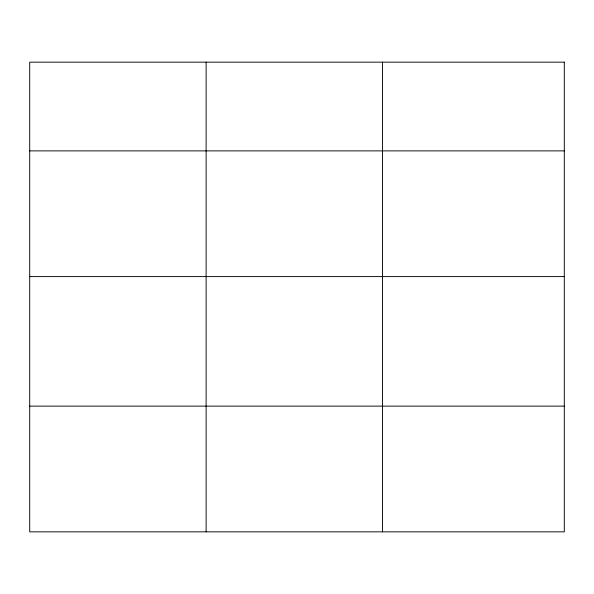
<?xml version="1.0" encoding="UTF-8"?>
<svg xmlns="http://www.w3.org/2000/svg" width="594" height="594" viewBox="0 0 594 594"><rect width="100%" height="100%" fill="white"/><g stroke="black" fill="none" stroke-linecap="round" stroke-linejoin="round"><path stroke-width="0.89" d="M29.7 150.883L564.3 150.883M29.7 276.596L564.3 276.596M29.7 406.125L564.3 406.125M382.536 62.155L382.536 531.845M206.118 62.155L206.118 531.845M564.3 62.155L29.7 62.155L29.7 531.845L564.3 531.845L564.3 62.155"/></g></svg>
